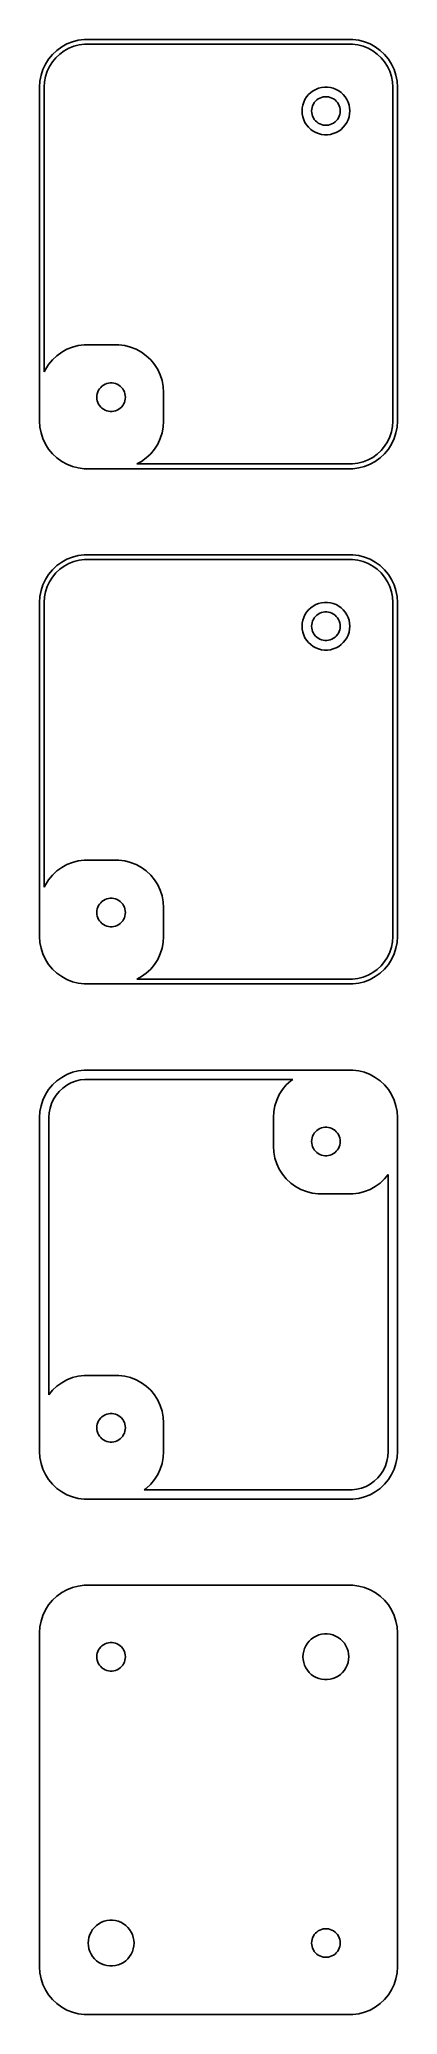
# Model space of a CAD drawing. Header units: metres. Extents: x -19 to 19, y 140 to 346.
import ezdxf

# ---------------------------------------------------------------- set-up
doc = ezdxf.new("R2010")
doc.units = ezdxf.units.M

msp = doc.modelspace()

# ---------------------------------------------------------------- linework, layer by layer
for p, q in [((-16.4291, 345.722), (-16.9371, 345.353)), ((-15.8789, 346.024), (-16.4291, 345.722)), ((-15.2951, 346.255), (-15.8789, 346.024)), ((-15.666, 345.572), (-15.1406, 345.78)), ((-14.6869, 346.411), (-15.2951, 346.255)), ((-15.1406, 345.78), (-14.5932, 345.92)), ((-14.0639, 346.49), (-14.6869, 346.411)), ((-14.5932, 345.92), (-14.0325, 345.991)), ((14.0639, 346.49), (-14.0639, 346.49)), ((-14.0325, 345.991), (14.0325, 345.991)), ((14.0325, 345.991), (14.5932, 345.92)), ((14.6869, 346.411), (14.0639, 346.49)), ((14.5932, 345.92), (15.1406, 345.78)), ((15.2951, 346.255), (14.6869, 346.411)), ((15.1406, 345.78), (15.666, 345.572)), ((15.8789, 346.024), (15.2951, 346.255)), ((16.4291, 345.722), (15.8789, 346.024)), ((16.9371, 345.353), (16.4291, 345.722)), ((-18.1315, 343.909), (-18.3989, 343.341)), ((-17.7951, 344.439), (-18.1315, 343.909)), ((-17.934, 343.157), (-17.6934, 343.668)), ((-17.3948, 344.923), (-17.7951, 344.439)), ((-17.6934, 343.668), (-17.3906, 344.145)), ((-16.9371, 345.353), (-17.3948, 344.923)), ((-17.3906, 344.145), (-17.0303, 344.58)), ((-17.0303, 344.58), (-16.6184, 344.967)), ((-16.6184, 344.967), (-16.1612, 345.299)), ((-16.1612, 345.299), (-15.666, 345.572)), ((15.666, 345.572), (16.1612, 345.299)), ((16.1612, 345.299), (16.6184, 344.967)), ((16.6184, 344.967), (17.0303, 344.58)), ((17.3948, 344.923), (16.9371, 345.353)), ((17.0303, 344.58), (17.3906, 344.145)), ((17.3906, 344.145), (17.6934, 343.668)), ((17.7951, 344.439), (17.3948, 344.923)), ((17.6934, 343.668), (17.934, 343.157)), ((18.1315, 343.909), (17.7951, 344.439)), ((18.3989, 343.341), (18.1315, 343.909)), ((-18.7106, 342.127), (-18.75, 341.5)), ((-18.5929, 342.743), (-18.7106, 342.127)), ((-18.3989, 343.341), (-18.5929, 342.743)), ((-18.25, 341.5), (-18.2145, 342.064)), ((-18.2145, 342.064), (-18.1086, 342.619)), ((-18.1086, 342.619), (-17.934, 343.157)), ((17.934, 343.157), (18.1086, 342.619)), ((18.1086, 342.619), (18.2145, 342.064)), ((18.2145, 342.064), (18.25, 341.5)), ((18.5929, 342.743), (18.3989, 343.341)), ((18.7106, 342.127), (18.5929, 342.743)), ((18.75, 341.5), (18.7106, 342.127)), ((-18.75, 341.5), (-18.75, 306.5)), ((-18.25, 311.657), (-18.25, 341.5)), ((8.82854, 339.622), (8.7697, 339.313)), ((8.92555, 339.92), (8.82854, 339.622)), ((9.05922, 340.204), (8.92555, 339.92)), ((9.22745, 340.469), (9.05922, 340.204)), ((9.42757, 340.711), (9.22745, 340.469)), ((9.65643, 340.926), (9.42757, 340.711)), ((9.91043, 341.111), (9.65643, 340.926)), ((9.79712, 339.373), (9.85533, 339.552)), ((9.85533, 339.552), (9.93553, 339.723)), ((10.1855, 341.262), (9.91043, 341.111)), ((9.93553, 339.723), (10.0365, 339.882)), ((10.0365, 339.882), (10.1565, 340.027)), ((10.1565, 340.027), (10.2939, 340.156)), ((10.4774, 341.378), (10.1855, 341.262)), ((10.2939, 340.156), (10.4463, 340.266)), ((10.4463, 340.266), (10.6113, 340.357)), ((10.7815, 341.456), (10.4774, 341.378)), ((10.6113, 340.357), (10.7865, 340.427)), ((11.093, 341.495), (10.7815, 341.456)), ((10.7865, 340.427), (10.9689, 340.473)), ((10.9689, 340.473), (11.1558, 340.497)), ((11.407, 341.495), (11.093, 341.495)), ((11.1558, 340.497), (11.3442, 340.497)), ((11.3442, 340.497), (11.5311, 340.473)), ((11.7184, 341.456), (11.407, 341.495)), ((11.5311, 340.473), (11.7135, 340.427)), ((11.7135, 340.427), (11.8887, 340.357)), ((12.0225, 341.378), (11.7184, 341.456)), ((11.8887, 340.357), (12.0537, 340.266)), ((12.3144, 341.262), (12.0225, 341.378)), ((12.0537, 340.266), (12.2061, 340.156)), ((12.2061, 340.156), (12.3434, 340.027)), ((12.5896, 341.111), (12.3144, 341.262)), ((12.3434, 340.027), (12.4635, 339.882)), ((12.4635, 339.882), (12.5645, 339.723)), ((12.5645, 339.723), (12.6447, 339.552)), ((12.8436, 340.926), (12.5896, 341.111)), ((12.6447, 339.552), (12.7029, 339.373)), ((13.0724, 340.711), (12.8436, 340.926)), ((13.2725, 340.469), (13.0724, 340.711)), ((13.4408, 340.204), (13.2725, 340.469)), ((13.5744, 339.92), (13.4408, 340.204)), ((13.6714, 339.622), (13.5744, 339.92)), ((13.7303, 339.313), (13.6714, 339.622)), ((18.25, 341.5), (18.25, 306.5)), ((18.75, 306.5), (18.75, 341.5)), ((8.7697, 339.313), (8.75, 339)), ((8.75, 339), (8.7697, 338.687)), ((8.7697, 338.687), (8.82854, 338.378)), ((8.82854, 338.378), (8.92555, 338.08)), ((8.92555, 338.08), (9.05922, 337.796)), ((9.05922, 337.796), (9.22745, 337.531)), ((9.22745, 337.531), (9.42757, 337.289)), ((9.75, 339), (9.76183, 339.188)), ((9.76183, 338.812), (9.75, 339)), ((9.76183, 339.188), (9.79712, 339.373)), ((9.79712, 338.627), (9.76183, 338.812)), ((9.85533, 338.448), (9.79712, 338.627)), ((9.93553, 338.277), (9.85533, 338.448)), ((10.0365, 338.118), (9.93553, 338.277)), ((10.1565, 337.973), (10.0365, 338.118)), ((10.2939, 337.844), (10.1565, 337.973)), ((10.4463, 337.734), (10.2939, 337.844)), ((10.6113, 337.643), (10.4463, 337.734)), ((10.7865, 337.573), (10.6113, 337.643)), ((10.9689, 337.527), (10.7865, 337.573)), ((11.1558, 337.503), (10.9689, 337.527)), ((11.3442, 337.503), (11.1558, 337.503)), ((11.5311, 337.527), (11.3442, 337.503)), ((11.7135, 337.573), (11.5311, 337.527)), ((11.8887, 337.643), (11.7135, 337.573)), ((12.0537, 337.734), (11.8887, 337.643)), ((12.2061, 337.844), (12.0537, 337.734)), ((12.3434, 337.973), (12.2061, 337.844)), ((12.4635, 338.118), (12.3434, 337.973)), ((12.5645, 338.277), (12.4635, 338.118)), ((12.6447, 338.448), (12.5645, 338.277)), ((12.7029, 338.627), (12.6447, 338.448)), ((12.7029, 339.373), (12.7382, 339.188)), ((12.7382, 338.812), (12.7029, 338.627)), ((12.7382, 339.188), (12.75, 339)), ((12.75, 339), (12.7382, 338.812)), ((13.0724, 337.289), (13.2725, 337.531)), ((13.2725, 337.531), (13.4408, 337.796)), ((13.4408, 337.796), (13.5744, 338.08)), ((13.5744, 338.08), (13.6714, 338.378)), ((13.6714, 338.378), (13.7303, 338.687)), ((13.75, 339), (13.7303, 339.313)), ((13.7303, 338.687), (13.75, 339)), ((9.42757, 337.289), (9.65643, 337.074)), ((9.65643, 337.074), (9.91043, 336.889)), ((9.91043, 336.889), (10.1855, 336.738)), ((10.1855, 336.738), (10.4774, 336.622)), ((10.4774, 336.622), (10.7815, 336.544)), ((10.7815, 336.544), (11.093, 336.505)), ((11.093, 336.505), (11.407, 336.505)), ((11.407, 336.505), (11.7184, 336.544)), ((11.7184, 336.544), (12.0225, 336.622)), ((12.0225, 336.622), (12.3144, 336.738)), ((12.3144, 336.738), (12.5896, 336.889)), ((12.5896, 336.889), (12.8436, 337.074)), ((12.8436, 337.074), (13.0724, 337.289)), ((-17.3948, 312.923), (-17.7951, 312.439)), ((-16.9371, 313.353), (-17.3948, 312.923)), ((-16.4291, 313.722), (-16.9371, 313.353)), ((-15.8789, 314.024), (-16.4291, 313.722)), ((-15.2951, 314.255), (-15.8789, 314.024)), ((-14.6869, 314.411), (-15.2951, 314.255)), ((-14.0639, 314.49), (-14.6869, 314.411)), ((-10.436, 314.49), (-14.0639, 314.49)), ((-9.81308, 314.411), (-10.436, 314.49)), ((-9.20491, 314.255), (-9.81308, 314.411)), ((-8.62109, 314.024), (-9.20491, 314.255)), ((-8.07086, 313.722), (-8.62109, 314.024)), ((-7.56287, 313.353), (-8.07086, 313.722)), ((-7.10515, 312.923), (-7.56287, 313.353)), ((-6.70491, 312.439), (-7.10515, 312.923)), ((-18.1315, 311.909), (-18.25, 311.657)), ((-17.7951, 312.439), (-18.1315, 311.909)), ((-11.7135, 310.427), (-11.5311, 310.473)), ((-11.5311, 310.473), (-11.3442, 310.497)), ((-11.3442, 310.497), (-11.1558, 310.497)), ((-11.1558, 310.497), (-10.9689, 310.473)), ((-10.9689, 310.473), (-10.7865, 310.427)), ((-6.36845, 311.909), (-6.70491, 312.439)), ((-6.1011, 311.341), (-6.36845, 311.909)), ((-5.90707, 310.743), (-6.1011, 311.341)), ((-5.78941, 310.127), (-5.90707, 310.743)), ((-12.75, 309), (-12.7382, 309.188)), ((-12.7382, 308.812), (-12.75, 309)), ((-12.7382, 309.188), (-12.7029, 309.373)), ((-12.7029, 308.627), (-12.7382, 308.812)), ((-12.7029, 309.373), (-12.6447, 309.552)), ((-12.6447, 308.448), (-12.7029, 308.627)), ((-12.6447, 309.552), (-12.5645, 309.723)), ((-12.5645, 308.277), (-12.6447, 308.448)), ((-12.5645, 309.723), (-12.4635, 309.882)), ((-12.4635, 309.882), (-12.3434, 310.027)), ((-12.3434, 310.027), (-12.2061, 310.156)), ((-12.2061, 310.156), (-12.0537, 310.266)), ((-12.0537, 310.266), (-11.8887, 310.357)), ((-11.8887, 310.357), (-11.7135, 310.427)), ((-10.7865, 310.427), (-10.6113, 310.357)), ((-10.6113, 310.357), (-10.4463, 310.266)), ((-10.4463, 310.266), (-10.2939, 310.156)), ((-10.2939, 310.156), (-10.1565, 310.027)), ((-10.1565, 310.027), (-10.0365, 309.882)), ((-10.0365, 309.882), (-9.93553, 309.723)), ((-9.93553, 309.723), (-9.85533, 309.552)), ((-9.85533, 308.448), (-9.93553, 308.277)), ((-9.85533, 309.552), (-9.79712, 309.373)), ((-9.79712, 308.627), (-9.85533, 308.448)), ((-9.79712, 309.373), (-9.76183, 309.188)), ((-9.76183, 308.812), (-9.79712, 308.627)), ((-9.76183, 309.188), (-9.75, 309)), ((-9.75, 309), (-9.76183, 308.812)), ((-5.75, 309.5), (-5.78941, 310.127)), ((-5.75, 306.5), (-5.75, 309.5)), ((-18.75, 306.5), (-18.7106, 305.873)), ((-12.4635, 308.118), (-12.5645, 308.277)), ((-12.3434, 307.973), (-12.4635, 308.118)), ((-12.2061, 307.844), (-12.3434, 307.973)), ((-12.0537, 307.734), (-12.2061, 307.844)), ((-11.8887, 307.643), (-12.0537, 307.734)), ((-11.7135, 307.573), (-11.8887, 307.643)), ((-11.5311, 307.527), (-11.7135, 307.573)), ((-11.3442, 307.503), (-11.5311, 307.527)), ((-11.1558, 307.503), (-11.3442, 307.503)), ((-10.9689, 307.527), (-11.1558, 307.503)), ((-10.7865, 307.573), (-10.9689, 307.527)), ((-10.6113, 307.643), (-10.7865, 307.573)), ((-10.4463, 307.734), (-10.6113, 307.643)), ((-10.2939, 307.844), (-10.4463, 307.734)), ((-10.1565, 307.973), (-10.2939, 307.844)), ((-10.0365, 308.118), (-10.1565, 307.973)), ((-9.93553, 308.277), (-10.0365, 308.118)), ((-5.78941, 305.873), (-5.75, 306.5)), ((18.25, 306.5), (18.2145, 305.936)), ((18.7106, 305.873), (18.75, 306.5)), ((-18.7106, 305.873), (-18.5929, 305.257)), ((-18.5929, 305.257), (-18.3989, 304.659)), ((-18.3989, 304.659), (-18.1315, 304.091)), ((-6.36845, 304.091), (-6.1011, 304.659)), ((-6.1011, 304.659), (-5.90707, 305.257)), ((-5.90707, 305.257), (-5.78941, 305.873)), ((17.6934, 304.332), (17.3906, 303.855)), ((17.934, 304.843), (17.6934, 304.332)), ((18.1086, 305.381), (17.934, 304.843)), ((18.2145, 305.936), (18.1086, 305.381)), ((18.1315, 304.091), (18.3989, 304.659)), ((18.3989, 304.659), (18.5929, 305.257)), ((18.5929, 305.257), (18.7106, 305.873)), ((-18.1315, 304.091), (-17.7951, 303.561)), ((-17.7951, 303.561), (-17.3948, 303.077)), ((-17.3948, 303.077), (-16.9371, 302.647)), ((-16.9371, 302.647), (-16.4291, 302.278)), ((-16.4291, 302.278), (-15.8789, 301.976)), ((-8.56104, 302.009), (-8.07086, 302.278)), ((-8.07086, 302.278), (-7.56287, 302.647)), ((-7.56287, 302.647), (-7.10515, 303.077)), ((-7.10515, 303.077), (-6.70491, 303.561)), ((-6.70491, 303.561), (-6.36845, 304.091)), ((15.1406, 302.22), (14.5932, 302.08)), ((15.666, 302.428), (15.1406, 302.22)), ((16.1612, 302.701), (15.666, 302.428)), ((15.8789, 301.976), (16.4291, 302.278)), ((16.6184, 303.033), (16.1612, 302.701)), ((16.4291, 302.278), (16.9371, 302.647)), ((17.0303, 303.42), (16.6184, 303.033)), ((16.9371, 302.647), (17.3948, 303.077)), ((17.3906, 303.855), (17.0303, 303.42)), ((17.3948, 303.077), (17.7951, 303.561)), ((17.7951, 303.561), (18.1315, 304.091)), ((-15.8789, 301.976), (-15.2951, 301.745)), ((-15.2951, 301.745), (-14.6869, 301.589)), ((-14.6869, 301.589), (-14.0639, 301.51)), ((-14.0639, 301.51), (14.0639, 301.51)), ((14.0325, 302.009), (-8.56104, 302.009)), ((14.5932, 302.08), (14.0325, 302.009)), ((14.0639, 301.51), (14.6869, 301.589)), ((14.6869, 301.589), (15.2951, 301.745)), ((15.2951, 301.745), (15.8789, 301.976)), ((-15.8789, 292.024), (-16.4291, 291.722)), ((-15.2951, 292.255), (-15.8789, 292.024)), ((-14.6869, 292.411), (-15.2951, 292.255)), ((-15.1406, 291.78), (-14.5932, 291.92)), ((-14.0639, 292.49), (-14.6869, 292.411)), ((-14.5932, 291.92), (-14.0325, 291.991)), ((14.0639, 292.49), (-14.0639, 292.49)), ((-14.0325, 291.991), (14.0325, 291.991)), ((14.0325, 291.991), (14.5932, 291.92)), ((14.6869, 292.411), (14.0639, 292.49)), ((14.5932, 291.92), (15.1406, 291.78)), ((15.2951, 292.255), (14.6869, 292.411)), ((15.8789, 292.024), (15.2951, 292.255)), ((16.4291, 291.722), (15.8789, 292.024)), ((-18.1315, 289.909), (-18.3989, 289.341)), ((-17.7951, 290.439), (-18.1315, 289.909)), ((-17.3948, 290.923), (-17.7951, 290.439)), ((-17.6934, 289.668), (-17.3906, 290.145)), ((-16.9371, 291.353), (-17.3948, 290.923)), ((-17.3906, 290.145), (-17.0303, 290.58)), ((-17.0303, 290.58), (-16.6184, 290.967)), ((-16.4291, 291.722), (-16.9371, 291.353)), ((-16.6184, 290.967), (-16.1612, 291.299)), ((-16.1612, 291.299), (-15.666, 291.572)), ((-15.666, 291.572), (-15.1406, 291.78)), ((15.1406, 291.78), (15.666, 291.572)), ((15.666, 291.572), (16.1612, 291.299)), ((16.1612, 291.299), (16.6184, 290.967)), ((16.9371, 291.353), (16.4291, 291.722)), ((16.6184, 290.967), (17.0303, 290.58)), ((17.3948, 290.923), (16.9371, 291.353)), ((17.0303, 290.58), (17.3906, 290.145)), ((17.3906, 290.145), (17.6934, 289.668)), ((17.7951, 290.439), (17.3948, 290.923)), ((18.1315, 289.909), (17.7951, 290.439)), ((18.3989, 289.341), (18.1315, 289.909)), ((-18.7106, 288.127), (-18.75, 287.5)), ((-18.5929, 288.743), (-18.7106, 288.127)), ((-18.3989, 289.341), (-18.5929, 288.743)), ((-18.25, 287.5), (-18.2145, 288.064)), ((-18.2145, 288.064), (-18.1086, 288.619)), ((-18.1086, 288.619), (-17.934, 289.157)), ((-17.934, 289.157), (-17.6934, 289.668)), ((17.6934, 289.668), (17.934, 289.157)), ((17.934, 289.157), (18.1086, 288.619)), ((18.1086, 288.619), (18.2145, 288.064)), ((18.2145, 288.064), (18.25, 287.5)), ((18.5929, 288.743), (18.3989, 289.341)), ((18.7106, 288.127), (18.5929, 288.743)), ((18.75, 287.5), (18.7106, 288.127)), ((-18.75, 287.5), (-18.75, 252.5)), ((-18.25, 257.657), (-18.25, 287.5)), ((8.92555, 285.92), (8.82854, 285.622)), ((9.05922, 286.204), (8.92555, 285.92)), ((9.22745, 286.469), (9.05922, 286.204)), ((9.42757, 286.711), (9.22745, 286.469)), ((9.65643, 286.926), (9.42757, 286.711)), ((9.91043, 287.111), (9.65643, 286.926)), ((9.85533, 285.552), (9.93553, 285.723)), ((10.1855, 287.262), (9.91043, 287.111)), ((9.93553, 285.723), (10.0365, 285.882)), ((10.0365, 285.882), (10.1565, 286.027)), ((10.1565, 286.027), (10.2939, 286.156)), ((10.4774, 287.378), (10.1855, 287.262)), ((10.2939, 286.156), (10.4463, 286.266)), ((10.4463, 286.266), (10.6113, 286.357)), ((10.7815, 287.456), (10.4774, 287.378)), ((10.6113, 286.357), (10.7865, 286.427)), ((11.093, 287.495), (10.7815, 287.456)), ((10.7865, 286.427), (10.9689, 286.473)), ((10.9689, 286.473), (11.1558, 286.497)), ((11.407, 287.495), (11.093, 287.495)), ((11.1558, 286.497), (11.3442, 286.497)), ((11.3442, 286.497), (11.5311, 286.473)), ((11.7184, 287.456), (11.407, 287.495)), ((11.5311, 286.473), (11.7135, 286.427)), ((11.7135, 286.427), (11.8887, 286.357)), ((12.0225, 287.378), (11.7184, 287.456)), ((11.8887, 286.357), (12.0537, 286.266)), ((12.3144, 287.262), (12.0225, 287.378)), ((12.0537, 286.266), (12.2061, 286.156)), ((12.2061, 286.156), (12.3434, 286.027)), ((12.5896, 287.111), (12.3144, 287.262)), ((12.3434, 286.027), (12.4635, 285.882)), ((12.4635, 285.882), (12.5645, 285.723)), ((12.5645, 285.723), (12.6447, 285.552)), ((12.8436, 286.926), (12.5896, 287.111)), ((13.0724, 286.711), (12.8436, 286.926)), ((13.2725, 286.469), (13.0724, 286.711)), ((13.4408, 286.204), (13.2725, 286.469)), ((13.5744, 285.92), (13.4408, 286.204)), ((13.6714, 285.622), (13.5744, 285.92)), ((18.25, 287.5), (18.25, 252.5)), ((18.75, 252.5), (18.75, 287.5)), ((8.7697, 285.313), (8.75, 285)), ((8.75, 285), (8.7697, 284.687)), ((8.82854, 285.622), (8.7697, 285.313)), ((8.7697, 284.687), (8.82854, 284.378)), ((8.82854, 284.378), (8.92555, 284.08)), ((8.92555, 284.08), (9.05922, 283.796)), ((9.05922, 283.796), (9.22745, 283.531)), ((9.75, 285), (9.76183, 285.188)), ((9.76183, 284.812), (9.75, 285)), ((9.76183, 285.188), (9.79712, 285.373)), ((9.79712, 284.627), (9.76183, 284.812)), ((9.79712, 285.373), (9.85533, 285.552)), ((9.85533, 284.448), (9.79712, 284.627)), ((9.93553, 284.277), (9.85533, 284.448)), ((10.0365, 284.118), (9.93553, 284.277)), ((10.1565, 283.973), (10.0365, 284.118)), ((10.2939, 283.844), (10.1565, 283.973)), ((10.4463, 283.734), (10.2939, 283.844)), ((10.6113, 283.643), (10.4463, 283.734)), ((10.7865, 283.573), (10.6113, 283.643)), ((10.9689, 283.527), (10.7865, 283.573)), ((11.7135, 283.573), (11.5311, 283.527)), ((11.8887, 283.643), (11.7135, 283.573)), ((12.0537, 283.734), (11.8887, 283.643)), ((12.2061, 283.844), (12.0537, 283.734)), ((12.3434, 283.973), (12.2061, 283.844)), ((12.4635, 284.118), (12.3434, 283.973)), ((12.5645, 284.277), (12.4635, 284.118)), ((12.6447, 284.448), (12.5645, 284.277)), ((12.6447, 285.552), (12.7029, 285.373)), ((12.7029, 284.627), (12.6447, 284.448)), ((12.7029, 285.373), (12.7382, 285.188)), ((12.7382, 284.812), (12.7029, 284.627)), ((12.7382, 285.188), (12.75, 285)), ((12.75, 285), (12.7382, 284.812)), ((13.2725, 283.531), (13.4408, 283.796)), ((13.4408, 283.796), (13.5744, 284.08)), ((13.5744, 284.08), (13.6714, 284.378)), ((13.7303, 285.313), (13.6714, 285.622)), ((13.6714, 284.378), (13.7303, 284.687)), ((13.75, 285), (13.7303, 285.313)), ((13.7303, 284.687), (13.75, 285)), ((9.22745, 283.531), (9.42757, 283.289)), ((9.42757, 283.289), (9.65643, 283.074)), ((9.65643, 283.074), (9.91043, 282.889)), ((9.91043, 282.889), (10.1855, 282.738)), ((10.1855, 282.738), (10.4774, 282.622)), ((10.4774, 282.622), (10.7815, 282.544)), ((10.7815, 282.544), (11.093, 282.505)), ((11.1558, 283.503), (10.9689, 283.527)), ((11.093, 282.505), (11.407, 282.505)), ((11.3442, 283.503), (11.1558, 283.503)), ((11.5311, 283.527), (11.3442, 283.503)), ((11.407, 282.505), (11.7184, 282.544)), ((11.7184, 282.544), (12.0225, 282.622)), ((12.0225, 282.622), (12.3144, 282.738)), ((12.3144, 282.738), (12.5896, 282.889)), ((12.5896, 282.889), (12.8436, 283.074)), ((12.8436, 283.074), (13.0724, 283.289)), ((13.0724, 283.289), (13.2725, 283.531)), ((-17.3948, 258.923), (-17.7951, 258.439)), ((-16.9371, 259.353), (-17.3948, 258.923)), ((-16.4291, 259.722), (-16.9371, 259.353)), ((-15.8789, 260.024), (-16.4291, 259.722)), ((-15.2951, 260.255), (-15.8789, 260.024)), ((-14.6869, 260.411), (-15.2951, 260.255)), ((-14.0639, 260.49), (-14.6869, 260.411)), ((-10.436, 260.49), (-14.0639, 260.49)), ((-9.81308, 260.411), (-10.436, 260.49)), ((-9.20491, 260.255), (-9.81308, 260.411)), ((-8.62109, 260.024), (-9.20491, 260.255)), ((-8.07086, 259.722), (-8.62109, 260.024)), ((-7.56287, 259.353), (-8.07086, 259.722)), ((-7.10515, 258.923), (-7.56287, 259.353)), ((-6.70491, 258.439), (-7.10515, 258.923)), ((-18.1315, 257.909), (-18.25, 257.657)), ((-17.7951, 258.439), (-18.1315, 257.909)), ((-6.36845, 257.909), (-6.70491, 258.439)), ((-6.1011, 257.341), (-6.36845, 257.909)), ((-5.90707, 256.743), (-6.1011, 257.341)), ((-5.78941, 256.127), (-5.90707, 256.743)), ((-12.75, 255), (-12.7382, 255.188)), ((-12.7382, 254.812), (-12.75, 255)), ((-12.7382, 255.188), (-12.7029, 255.373)), ((-12.7029, 254.627), (-12.7382, 254.812)), ((-12.7029, 255.373), (-12.6447, 255.552)), ((-12.6447, 254.448), (-12.7029, 254.627)), ((-12.6447, 255.552), (-12.5645, 255.723)), ((-12.5645, 255.723), (-12.4635, 255.882)), ((-12.4635, 255.882), (-12.3434, 256.027)), ((-12.3434, 256.027), (-12.2061, 256.156)), ((-12.2061, 256.156), (-12.0537, 256.266)), ((-12.0537, 256.266), (-11.8887, 256.357)), ((-11.8887, 256.357), (-11.7135, 256.427)), ((-11.7135, 256.427), (-11.5311, 256.473)), ((-11.5311, 256.473), (-11.3442, 256.497)), ((-11.3442, 256.497), (-11.1558, 256.497)), ((-11.1558, 256.497), (-10.9689, 256.473)), ((-10.9689, 256.473), (-10.7865, 256.427)), ((-10.7865, 256.427), (-10.6113, 256.357)), ((-10.6113, 256.357), (-10.4463, 256.266)), ((-10.4463, 256.266), (-10.2939, 256.156)), ((-10.2939, 256.156), (-10.1565, 256.027)), ((-10.1565, 256.027), (-10.0365, 255.882)), ((-10.0365, 255.882), (-9.93553, 255.723)), ((-9.93553, 255.723), (-9.85533, 255.552)), ((-9.85533, 255.552), (-9.79712, 255.373)), ((-9.79712, 254.627), (-9.85533, 254.448)), ((-9.79712, 255.373), (-9.76183, 255.188)), ((-9.76183, 254.812), (-9.79712, 254.627)), ((-9.76183, 255.188), (-9.75, 255)), ((-9.75, 255), (-9.76183, 254.812)), ((-5.75, 255.5), (-5.78941, 256.127)), ((-5.75, 252.5), (-5.75, 255.5)), ((-12.5645, 254.277), (-12.6447, 254.448)), ((-12.4635, 254.118), (-12.5645, 254.277)), ((-12.3434, 253.973), (-12.4635, 254.118)), ((-12.2061, 253.844), (-12.3434, 253.973)), ((-12.0537, 253.734), (-12.2061, 253.844)), ((-11.8887, 253.643), (-12.0537, 253.734)), ((-11.7135, 253.573), (-11.8887, 253.643)), ((-11.5311, 253.527), (-11.7135, 253.573)), ((-11.3442, 253.503), (-11.5311, 253.527)), ((-11.1558, 253.503), (-11.3442, 253.503)), ((-10.9689, 253.527), (-11.1558, 253.503)), ((-10.7865, 253.573), (-10.9689, 253.527)), ((-10.6113, 253.643), (-10.7865, 253.573)), ((-10.4463, 253.734), (-10.6113, 253.643)), ((-10.2939, 253.844), (-10.4463, 253.734)), ((-10.1565, 253.973), (-10.2939, 253.844)), ((-10.0365, 254.118), (-10.1565, 253.973)), ((-9.93553, 254.277), (-10.0365, 254.118)), ((-9.85533, 254.448), (-9.93553, 254.277)), ((-18.75, 252.5), (-18.7106, 251.873)), ((-18.7106, 251.873), (-18.5929, 251.257)), ((-18.5929, 251.257), (-18.3989, 250.659)), ((-18.3989, 250.659), (-18.1315, 250.091)), ((-6.36845, 250.091), (-6.1011, 250.659)), ((-6.1011, 250.659), (-5.90707, 251.257)), ((-5.90707, 251.257), (-5.78941, 251.873)), ((-5.78941, 251.873), (-5.75, 252.5)), ((17.934, 250.843), (17.6934, 250.332)), ((18.1086, 251.381), (17.934, 250.843)), ((18.2145, 251.936), (18.1086, 251.381)), ((18.1315, 250.091), (18.3989, 250.659)), ((18.25, 252.5), (18.2145, 251.936)), ((18.3989, 250.659), (18.5929, 251.257)), ((18.5929, 251.257), (18.7106, 251.873)), ((18.7106, 251.873), (18.75, 252.5)), ((-18.1315, 250.091), (-17.7951, 249.561)), ((-17.7951, 249.561), (-17.3948, 249.077)), ((-17.3948, 249.077), (-16.9371, 248.647)), ((-16.9371, 248.647), (-16.4291, 248.278)), ((-8.07086, 248.278), (-7.56287, 248.647)), ((-7.56287, 248.647), (-7.10515, 249.077)), ((-7.10515, 249.077), (-6.70491, 249.561)), ((-6.70491, 249.561), (-6.36845, 250.091)), ((15.666, 248.428), (15.1406, 248.22)), ((16.1612, 248.701), (15.666, 248.428)), ((16.6184, 249.033), (16.1612, 248.701)), ((16.4291, 248.278), (16.9371, 248.647)), ((17.0303, 249.42), (16.6184, 249.033)), ((16.9371, 248.647), (17.3948, 249.077)), ((17.3906, 249.855), (17.0303, 249.42)), ((17.6934, 250.332), (17.3906, 249.855)), ((17.3948, 249.077), (17.7951, 249.561)), ((17.7951, 249.561), (18.1315, 250.091)), ((-16.4291, 248.278), (-15.8789, 247.976)), ((-15.8789, 247.976), (-15.2951, 247.745)), ((-15.2951, 247.745), (-14.6869, 247.589)), ((-14.6869, 247.589), (-14.0639, 247.51)), ((-14.0639, 247.51), (14.0639, 247.51)), ((-8.56104, 248.009), (-8.07086, 248.278)), ((14.0325, 248.009), (-8.56104, 248.009)), ((14.5932, 248.08), (14.0325, 248.009)), ((14.0639, 247.51), (14.6869, 247.589)), ((15.1406, 248.22), (14.5932, 248.08)), ((14.6869, 247.589), (15.2951, 247.745)), ((15.2951, 247.745), (15.8789, 247.976)), ((15.8789, 247.976), (16.4291, 248.278)), ((-15.2951, 238.255), (-15.8789, 238.024)), ((-14.6869, 238.411), (-15.2951, 238.255)), ((-14.0639, 238.49), (-14.6869, 238.411)), ((14.0639, 238.49), (-14.0639, 238.49)), ((14.6869, 238.411), (14.0639, 238.49)), ((15.2951, 238.255), (14.6869, 238.411)), ((15.8789, 238.024), (15.2951, 238.255)), ((-17.7951, 236.439), (-18.1315, 235.909)), ((-17.3948, 236.923), (-17.7951, 236.439)), ((-16.9371, 237.353), (-17.3948, 236.923)), ((-17.0042, 235.864), (-16.6822, 236.254)), ((-16.4291, 237.722), (-16.9371, 237.353)), ((-16.6822, 236.254), (-16.3139, 236.599)), ((-15.8789, 238.024), (-16.4291, 237.722)), ((-16.3139, 236.599), (-15.9053, 236.896)), ((-15.9053, 236.896), (-15.4626, 237.14)), ((-15.4626, 237.14), (-14.993, 237.326)), ((-14.993, 237.326), (-14.5037, 237.451)), ((-14.5037, 237.451), (-14.0026, 237.514)), ((-14.0026, 237.514), (7.78568, 237.514)), ((6.70491, 236.439), (6.36845, 235.909)), ((7.10515, 236.923), (6.70491, 236.439)), ((7.56287, 237.353), (7.10515, 236.923)), ((7.78568, 237.514), (7.56287, 237.353)), ((16.4291, 237.722), (15.8789, 238.024)), ((16.9371, 237.353), (16.4291, 237.722)), ((17.3948, 236.923), (16.9371, 237.353)), ((17.7951, 236.439), (17.3948, 236.923)), ((18.1315, 235.909), (17.7951, 236.439)), ((-18.7106, 234.127), (-18.75, 233.5)), ((-18.5929, 234.743), (-18.7106, 234.127)), ((-18.3989, 235.341), (-18.5929, 234.743)), ((-18.1315, 235.909), (-18.3989, 235.341)), ((-17.7724, 233.5), (-17.7407, 234.004)), ((-17.7407, 234.004), (-17.646, 234.5)), ((-17.646, 234.5), (-17.4899, 234.981)), ((-17.4899, 234.981), (-17.2748, 235.438)), ((-17.2748, 235.438), (-17.0042, 235.864)), ((5.78941, 234.127), (5.75, 233.5)), ((5.90707, 234.743), (5.78941, 234.127)), ((6.1011, 235.341), (5.90707, 234.743)), ((6.36845, 235.909), (6.1011, 235.341)), ((18.3989, 235.341), (18.1315, 235.909)), ((18.5929, 234.743), (18.3989, 235.341)), ((18.7106, 234.127), (18.5929, 234.743)), ((18.75, 233.5), (18.7106, 234.127)), ((-18.75, 233.5), (-18.75, 198.5)), ((-17.7724, 204.466), (-17.7724, 233.5)), ((5.75, 233.5), (5.75, 230.5)), ((9.93553, 231.723), (10.0365, 231.882)), ((10.0365, 231.882), (10.1565, 232.027)), ((10.1565, 232.027), (10.2939, 232.156)), ((10.2939, 232.156), (10.4463, 232.266)), ((10.4463, 232.266), (10.6113, 232.357)), ((10.6113, 232.357), (10.7865, 232.427)), ((10.7865, 232.427), (10.9689, 232.473)), ((10.9689, 232.473), (11.1558, 232.497)), ((11.1558, 232.497), (11.3442, 232.497)), ((11.3442, 232.497), (11.5311, 232.473)), ((11.5311, 232.473), (11.7135, 232.427)), ((11.7135, 232.427), (11.8887, 232.357)), ((11.8887, 232.357), (12.0537, 232.266)), ((12.0537, 232.266), (12.2061, 232.156)), ((12.2061, 232.156), (12.3434, 232.027)), ((12.3434, 232.027), (12.4635, 231.882)), ((12.4635, 231.882), (12.5645, 231.723)), ((18.75, 198.5), (18.75, 233.5)), ((5.75, 230.5), (5.78941, 229.873)), ((5.78941, 229.873), (5.90707, 229.257)), ((9.75, 231), (9.76183, 231.188)), ((9.76183, 230.812), (9.75, 231)), ((9.76183, 231.188), (9.79712, 231.373)), ((9.79712, 230.627), (9.76183, 230.812)), ((9.79712, 231.373), (9.85533, 231.552)), ((9.85533, 230.448), (9.79712, 230.627)), ((9.85533, 231.552), (9.93553, 231.723)), ((9.93553, 230.277), (9.85533, 230.448)), ((10.0365, 230.118), (9.93553, 230.277)), ((10.1565, 229.973), (10.0365, 230.118)), ((10.2939, 229.844), (10.1565, 229.973)), ((10.4463, 229.734), (10.2939, 229.844)), ((12.2061, 229.844), (12.0537, 229.734)), ((12.3434, 229.973), (12.2061, 229.844)), ((12.4635, 230.118), (12.3434, 229.973)), ((12.5645, 230.277), (12.4635, 230.118)), ((12.5645, 231.723), (12.6447, 231.552)), ((12.6447, 230.448), (12.5645, 230.277)), ((12.6447, 231.552), (12.7029, 231.373)), ((12.7029, 230.627), (12.6447, 230.448)), ((12.7029, 231.373), (12.7382, 231.188)), ((12.7382, 230.812), (12.7029, 230.627)), ((12.7382, 231.188), (12.75, 231)), ((12.75, 231), (12.7382, 230.812)), ((5.90707, 229.257), (6.1011, 228.659)), ((6.1011, 228.659), (6.36845, 228.091)), ((6.36845, 228.091), (6.70491, 227.561)), ((10.6113, 229.643), (10.4463, 229.734)), ((10.7865, 229.573), (10.6113, 229.643)), ((10.9689, 229.527), (10.7865, 229.573)), ((11.1558, 229.503), (10.9689, 229.527)), ((11.3442, 229.503), (11.1558, 229.503)), ((11.5311, 229.527), (11.3442, 229.503)), ((11.7135, 229.573), (11.5311, 229.527)), ((11.8887, 229.643), (11.7135, 229.573)), ((12.0537, 229.734), (11.8887, 229.643)), ((6.70491, 227.561), (7.10515, 227.077)), ((7.10515, 227.077), (7.56287, 226.647)), ((7.56287, 226.647), (8.07086, 226.278)), ((8.07086, 226.278), (8.62109, 225.976)), ((8.62109, 225.976), (9.20491, 225.745)), ((9.20491, 225.745), (9.81308, 225.589)), ((14.6869, 225.589), (15.2951, 225.745)), ((15.2951, 225.745), (15.8789, 225.976)), ((15.8789, 225.976), (16.4291, 226.278)), ((16.4291, 226.278), (16.9371, 226.647)), ((16.9371, 226.647), (17.3948, 227.077)), ((17.3948, 227.077), (17.7724, 227.534)), ((17.7724, 227.534), (17.7724, 198.5)), ((9.81308, 225.589), (10.436, 225.51)), ((10.436, 225.51), (14.0639, 225.51)), ((14.0639, 225.51), (14.6869, 225.589)), ((-17.3948, 204.923), (-17.7724, 204.466)), ((-16.9371, 205.353), (-17.3948, 204.923)), ((-16.4291, 205.722), (-16.9371, 205.353)), ((-15.8789, 206.024), (-16.4291, 205.722)), ((-15.2951, 206.255), (-15.8789, 206.024)), ((-14.6869, 206.411), (-15.2951, 206.255)), ((-14.0639, 206.49), (-14.6869, 206.411)), ((-10.436, 206.49), (-14.0639, 206.49)), ((-9.81308, 206.411), (-10.436, 206.49)), ((-9.20491, 206.255), (-9.81308, 206.411)), ((-8.62109, 206.024), (-9.20491, 206.255)), ((-8.07086, 205.722), (-8.62109, 206.024)), ((-7.56287, 205.353), (-8.07086, 205.722)), ((-7.10515, 204.923), (-7.56287, 205.353)), ((-6.70491, 204.439), (-7.10515, 204.923)), ((-6.36845, 203.909), (-6.70491, 204.439)), ((-6.1011, 203.341), (-6.36845, 203.909)), ((-5.90707, 202.743), (-6.1011, 203.341)), ((-12.75, 201), (-12.7382, 201.188)), ((-12.7382, 200.812), (-12.75, 201)), ((-12.7382, 201.188), (-12.7029, 201.373)), ((-12.7029, 200.627), (-12.7382, 200.812)), ((-12.7029, 201.373), (-12.6447, 201.552)), ((-12.6447, 201.552), (-12.5645, 201.723)), ((-12.5645, 201.723), (-12.4635, 201.882)), ((-12.4635, 201.882), (-12.3434, 202.027)), ((-12.3434, 202.027), (-12.2061, 202.156)), ((-12.2061, 202.156), (-12.0537, 202.266)), ((-12.0537, 202.266), (-11.8887, 202.357)), ((-11.8887, 202.357), (-11.7135, 202.427)), ((-11.7135, 202.427), (-11.5311, 202.473)), ((-11.5311, 202.473), (-11.3442, 202.497)), ((-11.3442, 202.497), (-11.1558, 202.497)), ((-11.1558, 202.497), (-10.9689, 202.473)), ((-10.9689, 202.473), (-10.7865, 202.427)), ((-10.7865, 202.427), (-10.6113, 202.357)), ((-10.6113, 202.357), (-10.4463, 202.266)), ((-10.4463, 202.266), (-10.2939, 202.156)), ((-10.2939, 202.156), (-10.1565, 202.027)), ((-10.1565, 202.027), (-10.0365, 201.882)), ((-10.0365, 201.882), (-9.93553, 201.723)), ((-9.93553, 201.723), (-9.85533, 201.552)), ((-9.85533, 201.552), (-9.79712, 201.373)), ((-9.79712, 201.373), (-9.76183, 201.188)), ((-9.76183, 200.812), (-9.79712, 200.627)), ((-9.76183, 201.188), (-9.75, 201)), ((-9.75, 201), (-9.76183, 200.812)), ((-5.78941, 202.127), (-5.90707, 202.743)), ((-5.75, 201.5), (-5.78941, 202.127)), ((-5.75, 198.5), (-5.75, 201.5)), ((-12.6447, 200.448), (-12.7029, 200.627)), ((-12.5645, 200.277), (-12.6447, 200.448)), ((-12.4635, 200.118), (-12.5645, 200.277)), ((-12.3434, 199.973), (-12.4635, 200.118)), ((-12.2061, 199.844), (-12.3434, 199.973)), ((-12.0537, 199.734), (-12.2061, 199.844)), ((-11.8887, 199.643), (-12.0537, 199.734)), ((-11.7135, 199.573), (-11.8887, 199.643)), ((-11.5311, 199.527), (-11.7135, 199.573)), ((-11.3442, 199.503), (-11.5311, 199.527)), ((-11.1558, 199.503), (-11.3442, 199.503)), ((-10.9689, 199.527), (-11.1558, 199.503)), ((-10.7865, 199.573), (-10.9689, 199.527)), ((-10.6113, 199.643), (-10.7865, 199.573)), ((-10.4463, 199.734), (-10.6113, 199.643)), ((-10.2939, 199.844), (-10.4463, 199.734)), ((-10.1565, 199.973), (-10.2939, 199.844)), ((-10.0365, 200.118), (-10.1565, 199.973)), ((-9.93553, 200.277), (-10.0365, 200.118)), ((-9.85533, 200.448), (-9.93553, 200.277)), ((-9.79712, 200.627), (-9.85533, 200.448)), ((-18.75, 198.5), (-18.7106, 197.873)), ((-18.7106, 197.873), (-18.5929, 197.257)), ((-18.5929, 197.257), (-18.3989, 196.659)), ((-18.3989, 196.659), (-18.1315, 196.091)), ((-6.36845, 196.091), (-6.1011, 196.659)), ((-6.1011, 196.659), (-5.90707, 197.257)), ((-5.90707, 197.257), (-5.78941, 197.873)), ((-5.78941, 197.873), (-5.75, 198.5)), ((17.4899, 197.019), (17.2748, 196.562)), ((17.646, 197.5), (17.4899, 197.019)), ((17.7407, 197.996), (17.646, 197.5)), ((17.7724, 198.5), (17.7407, 197.996)), ((18.1315, 196.091), (18.3989, 196.659)), ((18.3989, 196.659), (18.5929, 197.257)), ((18.5929, 197.257), (18.7106, 197.873)), ((18.7106, 197.873), (18.75, 198.5)), ((-18.1315, 196.091), (-17.7951, 195.561)), ((-17.7951, 195.561), (-17.3948, 195.077)), ((-17.3948, 195.077), (-16.9371, 194.647)), ((-16.9371, 194.647), (-16.4291, 194.278)), ((-7.78568, 194.486), (-7.56287, 194.647)), ((-7.56287, 194.647), (-7.10515, 195.077)), ((-7.10515, 195.077), (-6.70491, 195.561)), ((-6.70491, 195.561), (-6.36845, 196.091)), ((14.993, 194.674), (14.5037, 194.549)), ((15.4626, 194.86), (14.993, 194.674)), ((15.9053, 195.104), (15.4626, 194.86)), ((16.3139, 195.401), (15.9053, 195.104)), ((16.6822, 195.746), (16.3139, 195.401)), ((16.4291, 194.278), (16.9371, 194.647)), ((17.0042, 196.136), (16.6822, 195.746)), ((16.9371, 194.647), (17.3948, 195.077)), ((17.2748, 196.562), (17.0042, 196.136)), ((17.3948, 195.077), (17.7951, 195.561)), ((17.7951, 195.561), (18.1315, 196.091)), ((-16.4291, 194.278), (-15.8789, 193.976)), ((-15.8789, 193.976), (-15.2951, 193.745)), ((-15.2951, 193.745), (-14.6869, 193.589)), ((-14.6869, 193.589), (-14.0639, 193.51)), ((-14.0639, 193.51), (14.0639, 193.51)), ((14.0026, 194.486), (-7.78568, 194.486)), ((14.5037, 194.549), (14.0026, 194.486)), ((14.0639, 193.51), (14.6869, 193.589)), ((14.6869, 193.589), (15.2951, 193.745)), ((15.2951, 193.745), (15.8789, 193.976)), ((15.8789, 193.976), (16.4291, 194.278)), ((-15.2951, 184.255), (-15.8789, 184.024)), ((-14.6869, 184.411), (-15.2951, 184.255)), ((-14.0639, 184.49), (-14.6869, 184.411)), ((14.0639, 184.49), (-14.0639, 184.49)), ((14.6869, 184.411), (14.0639, 184.49)), ((15.2951, 184.255), (14.6869, 184.411)), ((15.8789, 184.024), (15.2951, 184.255)), ((-17.7951, 182.439), (-18.1315, 181.909)), ((-17.3948, 182.923), (-17.7951, 182.439)), ((-16.9371, 183.353), (-17.3948, 182.923)), ((-16.4291, 183.722), (-16.9371, 183.353)), ((-15.8789, 184.024), (-16.4291, 183.722)), ((16.4291, 183.722), (15.8789, 184.024)), ((16.9371, 183.353), (16.4291, 183.722)), ((17.3948, 182.923), (16.9371, 183.353)), ((17.7951, 182.439), (17.3948, 182.923)), ((18.1315, 181.909), (17.7951, 182.439)), ((-18.7106, 180.127), (-18.75, 179.5)), ((-18.5929, 180.743), (-18.7106, 180.127)), ((-18.3989, 181.341), (-18.5929, 180.743)), ((-18.1315, 181.909), (-18.3989, 181.341)), ((18.3989, 181.341), (18.1315, 181.909)), ((18.5929, 180.743), (18.3989, 181.341)), ((18.7106, 180.127), (18.5929, 180.743)), ((18.75, 179.5), (18.7106, 180.127)), ((-18.75, 179.5), (-18.75, 144.5)), ((-12.4635, 177.882), (-12.3434, 178.027)), ((-12.3434, 178.027), (-12.2061, 178.156)), ((-12.2061, 178.156), (-12.0537, 178.266)), ((-12.0537, 178.266), (-11.8887, 178.357)), ((-11.8887, 178.357), (-11.7135, 178.427)), ((-11.7135, 178.427), (-11.5311, 178.473)), ((-11.5311, 178.473), (-11.3442, 178.497)), ((-11.3442, 178.497), (-11.1558, 178.497)), ((-11.1558, 178.497), (-10.9689, 178.473)), ((-10.9689, 178.473), (-10.7865, 178.427)), ((-10.7865, 178.427), (-10.6113, 178.357)), ((-10.6113, 178.357), (-10.4463, 178.266)), ((-10.4463, 178.266), (-10.2939, 178.156)), ((-10.2939, 178.156), (-10.1565, 178.027)), ((-10.1565, 178.027), (-10.0365, 177.882)), ((9.01852, 177.883), (9.14685, 178.156)), ((9.14685, 178.156), (9.30835, 178.411)), ((9.30835, 178.411), (9.50047, 178.643)), ((9.50047, 178.643), (9.72017, 178.849)), ((9.72017, 178.849), (9.964, 179.026)), ((9.964, 179.026), (10.2281, 179.172)), ((10.2281, 179.172), (10.5083, 179.283)), ((10.5083, 179.283), (10.8003, 179.357)), ((10.8003, 179.357), (11.0993, 179.395)), ((11.0993, 179.395), (11.4007, 179.395)), ((11.4007, 179.395), (11.6997, 179.357)), ((11.6997, 179.357), (11.9916, 179.283)), ((11.9916, 179.283), (12.2719, 179.172)), ((12.2719, 179.172), (12.536, 179.026)), ((12.536, 179.026), (12.7798, 178.849)), ((12.7798, 178.849), (12.9995, 178.643)), ((12.9995, 178.643), (13.1916, 178.411)), ((13.1916, 178.411), (13.3531, 178.156)), ((13.3531, 178.156), (13.4815, 177.883)), ((18.75, 144.5), (18.75, 179.5)), ((-12.75, 177), (-12.7382, 177.188)), ((-12.7382, 176.812), (-12.75, 177)), ((-12.7382, 177.188), (-12.7029, 177.373)), ((-12.7029, 176.627), (-12.7382, 176.812)), ((-12.7029, 177.373), (-12.6447, 177.552)), ((-12.6447, 176.448), (-12.7029, 176.627)), ((-12.6447, 177.552), (-12.5645, 177.723)), ((-12.5645, 176.277), (-12.6447, 176.448)), ((-12.5645, 177.723), (-12.4635, 177.882)), ((-12.4635, 176.118), (-12.5645, 176.277)), ((-12.3434, 175.973), (-12.4635, 176.118)), ((-12.2061, 175.844), (-12.3434, 175.973)), ((-10.1565, 175.973), (-10.2939, 175.844)), ((-10.0365, 176.118), (-10.1565, 175.973)), ((-10.0365, 177.882), (-9.93553, 177.723)), ((-9.93553, 176.277), (-10.0365, 176.118)), ((-9.93553, 177.723), (-9.85533, 177.552)), ((-9.85533, 176.448), (-9.93553, 176.277)), ((-9.85533, 177.552), (-9.79712, 177.373)), ((-9.79712, 176.627), (-9.85533, 176.448)), ((-9.79712, 177.373), (-9.76183, 177.188)), ((-9.76183, 176.812), (-9.79712, 176.627)), ((-9.76183, 177.188), (-9.75, 177)), ((-9.75, 177), (-9.76183, 176.812)), ((8.84999, 177), (8.86891, 177.301)), ((8.86891, 176.699), (8.84999, 177)), ((8.86891, 177.301), (8.9254, 177.597)), ((8.9254, 176.403), (8.86891, 176.699)), ((8.9254, 177.597), (9.01852, 177.883)), ((9.01852, 176.117), (8.9254, 176.403)), ((9.14685, 175.844), (9.01852, 176.117)), ((13.4815, 176.117), (13.3531, 175.844)), ((13.4815, 177.883), (13.5746, 177.597)), ((13.5746, 176.403), (13.4815, 176.117)), ((13.5746, 177.597), (13.6311, 177.301)), ((13.6311, 176.699), (13.5746, 176.403)), ((13.6311, 177.301), (13.65, 177)), ((13.65, 177), (13.6311, 176.699)), ((-12.0537, 175.734), (-12.2061, 175.844)), ((-11.8887, 175.643), (-12.0537, 175.734)), ((-11.7135, 175.573), (-11.8887, 175.643)), ((-11.5311, 175.527), (-11.7135, 175.573)), ((-11.3442, 175.503), (-11.5311, 175.527)), ((-11.1558, 175.503), (-11.3442, 175.503)), ((-10.9689, 175.527), (-11.1558, 175.503)), ((-10.7865, 175.573), (-10.9689, 175.527)), ((-10.6113, 175.643), (-10.7865, 175.573)), ((-10.4463, 175.734), (-10.6113, 175.643)), ((-10.2939, 175.844), (-10.4463, 175.734)), ((9.30835, 175.589), (9.14685, 175.844)), ((9.50047, 175.357), (9.30835, 175.589)), ((9.72017, 175.151), (9.50047, 175.357)), ((9.964, 174.974), (9.72017, 175.151)), ((10.2281, 174.828), (9.964, 174.974)), ((10.5083, 174.717), (10.2281, 174.828)), ((10.8003, 174.643), (10.5083, 174.717)), ((11.0993, 174.605), (10.8003, 174.643)), ((11.4007, 174.605), (11.0993, 174.605)), ((11.6997, 174.643), (11.4007, 174.605)), ((11.9916, 174.717), (11.6997, 174.643)), ((12.2719, 174.828), (11.9916, 174.717)), ((12.536, 174.974), (12.2719, 174.828)), ((12.7798, 175.151), (12.536, 174.974)), ((12.9995, 175.357), (12.7798, 175.151)), ((13.1916, 175.589), (12.9995, 175.357)), ((13.3531, 175.844), (13.1916, 175.589)), ((-12.7798, 148.849), (-12.536, 149.026)), ((-12.536, 149.026), (-12.2719, 149.172)), ((-12.2719, 149.172), (-11.9916, 149.283)), ((-11.9916, 149.283), (-11.6997, 149.357)), ((-11.6997, 149.357), (-11.4007, 149.395)), ((-11.4007, 149.395), (-11.0993, 149.395)), ((-11.0993, 149.395), (-10.8003, 149.357)), ((-10.8003, 149.357), (-10.5083, 149.283)), ((-10.5083, 149.283), (-10.2281, 149.172)), ((-10.2281, 149.172), (-9.964, 149.026)), ((-9.964, 149.026), (-9.72017, 148.849)), ((-13.65, 147), (-13.6311, 147.301)), ((-13.6311, 146.699), (-13.65, 147)), ((-13.6311, 147.301), (-13.5746, 147.597)), ((-13.5746, 147.597), (-13.4815, 147.883)), ((-13.4815, 147.883), (-13.3531, 148.156)), ((-13.3531, 148.156), (-13.1916, 148.411)), ((-13.1916, 148.411), (-12.9995, 148.643)), ((-12.9995, 148.643), (-12.7798, 148.849)), ((-9.72017, 148.849), (-9.50047, 148.643)), ((-9.50047, 148.643), (-9.30835, 148.411)), ((-9.30835, 148.411), (-9.14685, 148.156)), ((-9.14685, 148.156), (-9.01852, 147.883)), ((-9.01852, 147.883), (-8.9254, 147.597)), ((-8.9254, 147.597), (-8.86891, 147.301)), ((-8.86891, 147.301), (-8.84999, 147)), ((-8.84999, 147), (-8.86891, 146.699)), ((9.75, 147), (9.76183, 147.188)), ((9.76183, 146.812), (9.75, 147)), ((9.76183, 147.188), (9.79712, 147.373)), ((9.79712, 147.373), (9.85533, 147.552)), ((9.85533, 147.552), (9.93553, 147.723)), ((9.93553, 147.723), (10.0365, 147.882)), ((10.0365, 147.882), (10.1565, 148.027)), ((10.1565, 148.027), (10.2939, 148.156)), ((10.2939, 148.156), (10.4463, 148.266)), ((10.4463, 148.266), (10.6113, 148.357)), ((10.6113, 148.357), (10.7865, 148.427)), ((10.7865, 148.427), (10.9689, 148.473)), ((10.9689, 148.473), (11.1558, 148.497)), ((11.1558, 148.497), (11.3442, 148.497)), ((11.3442, 148.497), (11.5311, 148.473)), ((11.5311, 148.473), (11.7135, 148.427)), ((11.7135, 148.427), (11.8887, 148.357)), ((11.8887, 148.357), (12.0537, 148.266)), ((12.0537, 148.266), (12.2061, 148.156)), ((12.2061, 148.156), (12.3434, 148.027)), ((12.3434, 148.027), (12.4635, 147.882)), ((12.4635, 147.882), (12.5645, 147.723)), ((12.5645, 147.723), (12.6447, 147.552)), ((12.6447, 147.552), (12.7029, 147.373)), ((12.7029, 147.373), (12.7382, 147.188)), ((12.7382, 147.188), (12.75, 147)), ((12.75, 147), (12.7382, 146.812)), ((-13.5746, 146.403), (-13.6311, 146.699)), ((-13.4815, 146.117), (-13.5746, 146.403)), ((-13.3531, 145.844), (-13.4815, 146.117)), ((-13.1916, 145.589), (-13.3531, 145.844)), ((-12.9995, 145.357), (-13.1916, 145.589)), ((-12.7798, 145.151), (-12.9995, 145.357)), ((-12.536, 144.974), (-12.7798, 145.151)), ((-12.2719, 144.828), (-12.536, 144.974)), ((-9.964, 144.974), (-10.2281, 144.828)), ((-9.72017, 145.151), (-9.964, 144.974)), ((-9.50047, 145.357), (-9.72017, 145.151)), ((-9.30835, 145.589), (-9.50047, 145.357)), ((-9.14685, 145.844), (-9.30835, 145.589)), ((-9.01852, 146.117), (-9.14685, 145.844)), ((-8.9254, 146.403), (-9.01852, 146.117)), ((-8.86891, 146.699), (-8.9254, 146.403)), ((9.79712, 146.627), (9.76183, 146.812)), ((9.85533, 146.448), (9.79712, 146.627)), ((9.93553, 146.277), (9.85533, 146.448)), ((10.0365, 146.118), (9.93553, 146.277)), ((10.1565, 145.973), (10.0365, 146.118)), ((10.2939, 145.844), (10.1565, 145.973)), ((10.4463, 145.734), (10.2939, 145.844)), ((10.6113, 145.643), (10.4463, 145.734)), ((10.7865, 145.573), (10.6113, 145.643)), ((10.9689, 145.527), (10.7865, 145.573)), ((11.1558, 145.503), (10.9689, 145.527)), ((11.3442, 145.503), (11.1558, 145.503)), ((11.5311, 145.527), (11.3442, 145.503)), ((11.7135, 145.573), (11.5311, 145.527)), ((11.8887, 145.643), (11.7135, 145.573)), ((12.0537, 145.734), (11.8887, 145.643)), ((12.2061, 145.844), (12.0537, 145.734)), ((12.3434, 145.973), (12.2061, 145.844)), ((12.4635, 146.118), (12.3434, 145.973)), ((12.5645, 146.277), (12.4635, 146.118)), ((12.6447, 146.448), (12.5645, 146.277)), ((12.7029, 146.627), (12.6447, 146.448)), ((12.7382, 146.812), (12.7029, 146.627)), ((-18.75, 144.5), (-18.7106, 143.873)), ((-18.7106, 143.873), (-18.5929, 143.257)), ((-18.5929, 143.257), (-18.3989, 142.659)), ((-11.9916, 144.717), (-12.2719, 144.828)), ((-11.6997, 144.643), (-11.9916, 144.717)), ((-11.4007, 144.605), (-11.6997, 144.643)), ((-11.0993, 144.605), (-11.4007, 144.605)), ((-10.8003, 144.643), (-11.0993, 144.605)), ((-10.5083, 144.717), (-10.8003, 144.643)), ((-10.2281, 144.828), (-10.5083, 144.717)), ((18.3989, 142.659), (18.5929, 143.257)), ((18.5929, 143.257), (18.7106, 143.873)), ((18.7106, 143.873), (18.75, 144.5)), ((-18.3989, 142.659), (-18.1315, 142.091)), ((-18.1315, 142.091), (-17.7951, 141.561)), ((-17.7951, 141.561), (-17.3948, 141.077)), ((-17.3948, 141.077), (-16.9371, 140.647)), ((16.9371, 140.647), (17.3948, 141.077)), ((17.3948, 141.077), (17.7951, 141.561)), ((17.7951, 141.561), (18.1315, 142.091)), ((18.1315, 142.091), (18.3989, 142.659)), ((-16.9371, 140.647), (-16.4291, 140.278)), ((-16.4291, 140.278), (-15.8789, 139.976)), ((-15.8789, 139.976), (-15.2951, 139.745)), ((-15.2951, 139.745), (-14.6869, 139.589)), ((-14.6869, 139.589), (-14.0639, 139.51)), ((-14.0639, 139.51), (14.0639, 139.51)), ((14.0639, 139.51), (14.6869, 139.589)), ((14.6869, 139.589), (15.2951, 139.745)), ((15.2951, 139.745), (15.8789, 139.976)), ((15.8789, 139.976), (16.4291, 140.278)), ((16.4291, 140.278), (16.9371, 140.647))]:
    msp.add_line(p, q)

doc.saveas('drawing.dxf')
